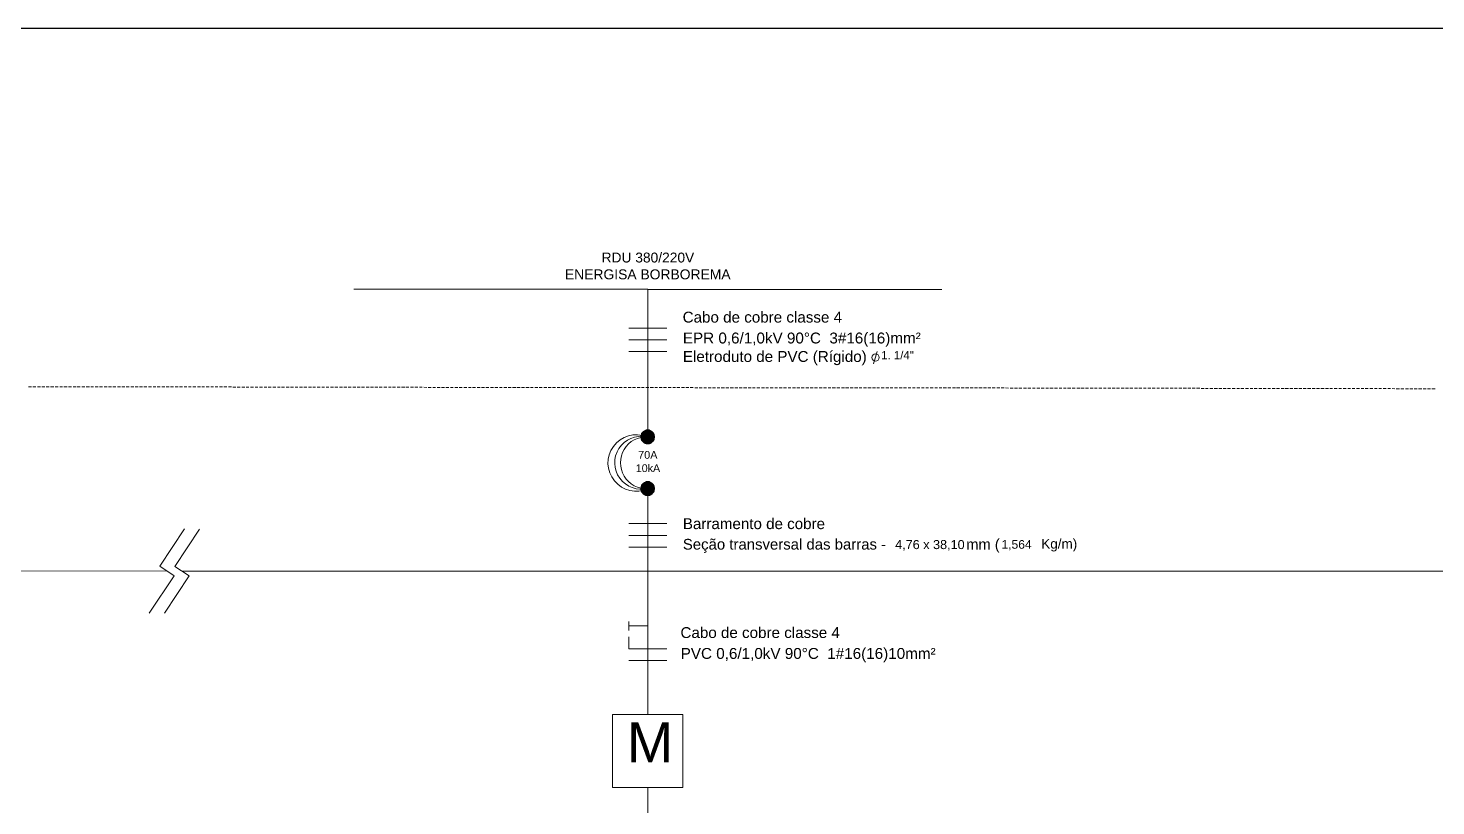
# Model space of a CAD drawing. Header units: millimetres. Extents: x 40 to 176, y -32 to 59.
# Drawn here: x 110.7 to 130.78, y 48.1 to 59.19 of the extents above; entities that cross this region are included whole.
import ezdxf
from ezdxf.enums import TextEntityAlignment as Align

# ---------------------------------------------------------------- set-up
doc = ezdxf.new("R2010")
doc.units = ezdxf.units.MM
doc.layers.get('0').update_dxf_attribs({"lineweight": 30})
doc.layers.add('13 - Diagrama unifilar', color=7, linetype='Continuous', lineweight=30)
doc.styles.add('Arial0', font='arial.ttf', dxfattribs={"height": 3.14658})
doc.styles.add('ariel 1.5', font='arial.ttf', dxfattribs={"height": 1.5})
doc.styles.add('ariel 2.5', font='arial.ttf', dxfattribs={"height": 2.5})
doc.styles.add('ariel 4', font='', dxfattribs={"height": 4})
doc.styles.get('ariel 4').set_extended_font_data('Arial Black')

# ---------------------------------------------------------------- blocks, each defined once
blk = doc.blocks.new('ISO-A1FRAME')
at = {"color": 5}
blk.add_lwpolyline([(-800, 277), (0, 277), (0, -277), (-800, -277)], close=True, dxfattribs=at)
for tag, height, style, p in [('COMPANY', 4, 'ariel 4', (-47.43, -227.76)), ('CLIENT1', 2.5, 'ariel 2.5', (-47.48, -240.73)), ('PROJECT1', 2.5, 'ariel 2.5', (-47.48, -248.81)), ('PROJECT2', 2.5, 'ariel 2.5', (-47.48, -252.63)), ('DRAWINGTITLE1', 2.5, 'ariel 2.5', (-47.48, -261.28)), ('DRAWINGTITLE2', 2.5, 'ariel 2.5', (-47.48, -264.97)), ('DRAWINGTITLE3', 2.5, 'ariel 2.5', (-47.48, -268.72)), ('DRAWINGNO.', 2.5, 'ariel 2.5', (-23.02, -275.65)), ('AUTHOR', 1.5, 'ariel 1.5', (-88.17, -275.54)), ('CHECKER', 1.5, 'ariel 1.5', (-74.59, -275.58)), ('DATE', 1.5, 'ariel 1.5', (-56.89, -275.74))]:
    blk.add_attdef(tag, text='', height=height, dxfattribs=dict(style=style)).set_placement(p, align=Align.CENTER)

msp = doc.modelspace()

# ---------------------------------------------------------------- hatches: boundary and pattern name
at = {"layer": '13 - Diagrama unifilar', "true_color": 0x000007}
h = msp.add_hatch(color=7, dxfattribs=at)
h.paths.add_polyline_path([(119.619, 53.416), (119.454, 53.416), (119.623, 53.409)])
h.paths.add_polyline_path([(119.454, 53.416), (119.623, 53.409), (119.452, 53.409)])
h = msp.add_hatch(color=7, dxfattribs=at)
h.paths.add_polyline_path([(119.612, 53.423), (119.461, 53.423), (119.619, 53.416)])
h.paths.add_polyline_path([(119.461, 53.423), (119.619, 53.416), (119.454, 53.416)])
h = msp.add_hatch(color=7, dxfattribs=at)
h.paths.add_polyline_path([(119.605, 53.43), (119.466, 53.43), (119.612, 53.423)])
h.paths.add_polyline_path([(119.466, 53.43), (119.612, 53.423), (119.461, 53.423)])
h = msp.add_hatch(color=7, dxfattribs=at)
h.paths.add_polyline_path([(119.598, 53.438), (119.473, 53.438), (119.605, 53.43)])
h.paths.add_polyline_path([(119.473, 53.438), (119.605, 53.43), (119.466, 53.43)])
h = msp.add_hatch(color=7, dxfattribs=at)
h.paths.add_polyline_path([(119.591, 53.441), (119.48, 53.441), (119.598, 53.438)])
h.paths.add_polyline_path([(119.48, 53.441), (119.598, 53.438), (119.473, 53.438)])
h = msp.add_hatch(color=7, dxfattribs=at)
h.paths.add_polyline_path([(119.584, 53.448), (119.487, 53.448), (119.591, 53.441)])
h.paths.add_polyline_path([(119.487, 53.448), (119.591, 53.441), (119.48, 53.441)])
h = msp.add_hatch(color=7, dxfattribs=at)
h.paths.add_polyline_path([(119.576, 53.452), (119.498, 53.452), (119.584, 53.448)])
h.paths.add_polyline_path([(119.498, 53.452), (119.584, 53.448), (119.487, 53.448)])
h = msp.add_hatch(color=7, dxfattribs=at)
h.paths.add_polyline_path([(119.566, 53.455), (119.505, 53.455), (119.576, 53.452)])
h.paths.add_polyline_path([(119.505, 53.455), (119.576, 53.452), (119.498, 53.452)])
h = msp.add_hatch(color=7, dxfattribs=at)
h.paths.add_polyline_path([(119.559, 53.459), (119.516, 53.459), (119.566, 53.455)])
h.paths.add_polyline_path([(119.516, 53.459), (119.566, 53.455), (119.505, 53.455)])
h = msp.add_hatch(color=7, dxfattribs=at)
h.paths.add_polyline_path([(119.63, 53.391), (119.445, 53.391), (119.63, 53.381)])
h.paths.add_polyline_path([(119.445, 53.391), (119.63, 53.381), (119.44, 53.381)])
h = msp.add_hatch(color=7, dxfattribs=at)
h.paths.add_polyline_path([(119.63, 53.381), (119.44, 53.381), (119.633, 53.374)])
h.paths.add_polyline_path([(119.44, 53.381), (119.633, 53.374), (119.44, 53.374)])
h = msp.add_hatch(color=7, dxfattribs=at)
h.paths.add_polyline_path([(119.633, 53.374), (119.44, 53.374), (119.633, 53.363)])
h.paths.add_polyline_path([(119.44, 53.374), (119.633, 53.363), (119.44, 53.363)])
h = msp.add_hatch(color=7, dxfattribs=at)
h.paths.add_polyline_path([(119.633, 53.363), (119.44, 53.363), (119.633, 53.356)])
h.paths.add_polyline_path([(119.44, 53.363), (119.633, 53.356), (119.44, 53.356)])
h = msp.add_hatch(color=7, dxfattribs=at)
h.paths.add_polyline_path([(119.633, 53.356), (119.44, 53.356), (119.63, 53.345)])
h.paths.add_polyline_path([(119.44, 53.356), (119.63, 53.345), (119.44, 53.345)])
h = msp.add_hatch(color=7, dxfattribs=at)
h.paths.add_polyline_path([(119.63, 53.345), (119.44, 53.345), (119.63, 53.338)])
h.paths.add_polyline_path([(119.44, 53.345), (119.63, 53.338), (119.445, 53.338)])
h = msp.add_hatch(color=7, dxfattribs=at)
h.paths.add_polyline_path([(119.626, 53.398), (119.447, 53.398), (119.63, 53.391)])
h.paths.add_polyline_path([(119.447, 53.398), (119.63, 53.391), (119.445, 53.391)])
h = msp.add_hatch(color=7, dxfattribs=at)
h.paths.add_polyline_path([(119.63, 53.338), (119.445, 53.338), (119.626, 53.327)])
h.paths.add_polyline_path([(119.445, 53.338), (119.626, 53.327), (119.447, 53.327)])
h = msp.add_hatch(color=7, dxfattribs=at)
h.paths.add_polyline_path([(119.623, 53.409), (119.452, 53.409), (119.626, 53.398)])
h.paths.add_polyline_path([(119.452, 53.409), (119.626, 53.398), (119.447, 53.398)])
h = msp.add_hatch(color=7, dxfattribs=at)
h.paths.add_polyline_path([(119.626, 53.327), (119.447, 53.327), (119.623, 53.32)])
h.paths.add_polyline_path([(119.447, 53.327), (119.623, 53.32), (119.452, 53.32)])
h = msp.add_hatch(color=7, dxfattribs=at)
h.paths.add_polyline_path([(119.623, 53.32), (119.452, 53.32), (119.619, 53.313)])
h.paths.add_polyline_path([(119.452, 53.32), (119.619, 53.313), (119.454, 53.313)])
h = msp.add_hatch(color=7, dxfattribs=at)
h.paths.add_polyline_path([(119.619, 53.313), (119.454, 53.313), (119.612, 53.306)])
h.paths.add_polyline_path([(119.454, 53.313), (119.612, 53.306), (119.461, 53.306)])
h = msp.add_hatch(color=7, dxfattribs=at)
h.paths.add_polyline_path([(119.612, 53.306), (119.461, 53.306), (119.605, 53.299)])
h.paths.add_polyline_path([(119.461, 53.306), (119.605, 53.299), (119.466, 53.299)])
h = msp.add_hatch(color=7, dxfattribs=at)
h.paths.add_polyline_path([(119.605, 53.299), (119.466, 53.299), (119.598, 53.292)])
h.paths.add_polyline_path([(119.466, 53.299), (119.598, 53.292), (119.473, 53.292)])
h = msp.add_hatch(color=7, dxfattribs=at)
h.paths.add_polyline_path([(119.598, 53.292), (119.473, 53.292), (119.591, 53.285)])
h.paths.add_polyline_path([(119.473, 53.292), (119.591, 53.285), (119.48, 53.285)])
h = msp.add_hatch(color=7, dxfattribs=at)
h.paths.add_polyline_path([(119.591, 53.285), (119.48, 53.285), (119.584, 53.28)])
h.paths.add_polyline_path([(119.48, 53.285), (119.584, 53.28), (119.487, 53.28)])
h = msp.add_hatch(color=7, dxfattribs=at)
h.paths.add_polyline_path([(119.584, 53.28), (119.487, 53.28), (119.576, 53.276)])
h.paths.add_polyline_path([(119.487, 53.28), (119.576, 53.276), (119.498, 53.276)])
h = msp.add_hatch(color=7, dxfattribs=at)
h.paths.add_polyline_path([(119.576, 53.276), (119.498, 53.276), (119.566, 53.273)])
h.paths.add_polyline_path([(119.498, 53.276), (119.566, 53.273), (119.505, 53.273)])
h = msp.add_hatch(color=7, dxfattribs=at)
h.paths.add_polyline_path([(119.566, 53.273), (119.505, 53.273), (119.559, 53.269)])
h.paths.add_polyline_path([(119.505, 53.273), (119.559, 53.269), (119.516, 53.269)])
h = msp.add_hatch(color=7, dxfattribs=at)
h.paths.add_polyline_path([(119.516, 53.269), (119.523, 53.269), (119.548, 53.269)])
h.paths.add_polyline_path([(119.523, 53.269), (119.548, 53.269), (119.541, 53.266)])
h = msp.add_hatch(color=7, dxfattribs=at)
h.paths.add_polyline_path([(119.63, 52.655), (119.445, 52.655), (119.63, 52.644)])
h.paths.add_polyline_path([(119.445, 52.655), (119.63, 52.644), (119.44, 52.644)])
h = msp.add_hatch(color=7, dxfattribs=at)
h.paths.add_polyline_path([(119.63, 52.644), (119.44, 52.644), (119.633, 52.637)])
h.paths.add_polyline_path([(119.44, 52.644), (119.633, 52.637), (119.44, 52.637)])
h = msp.add_hatch(color=7, dxfattribs=at)
h.paths.add_polyline_path([(119.633, 52.637), (119.44, 52.637), (119.633, 52.625)])
h.paths.add_polyline_path([(119.44, 52.637), (119.633, 52.625), (119.44, 52.625)])
h = msp.add_hatch(color=7, dxfattribs=at)
h.paths.add_polyline_path([(119.633, 52.625), (119.44, 52.625), (119.633, 52.618)])
h.paths.add_polyline_path([(119.44, 52.625), (119.633, 52.618), (119.44, 52.618)])
h = msp.add_hatch(color=7, dxfattribs=at)
h.paths.add_polyline_path([(119.633, 52.618), (119.44, 52.618), (119.63, 52.609)])
h.paths.add_polyline_path([(119.44, 52.618), (119.63, 52.609), (119.44, 52.609)])
h = msp.add_hatch(color=7, dxfattribs=at)
h.paths.add_polyline_path([(119.626, 52.662), (119.447, 52.662), (119.63, 52.655)])
h.paths.add_polyline_path([(119.447, 52.662), (119.63, 52.655), (119.445, 52.655)])
h = msp.add_hatch(color=7, dxfattribs=at)
h.paths.add_polyline_path([(119.623, 52.673), (119.452, 52.673), (119.626, 52.662)])
h.paths.add_polyline_path([(119.452, 52.673), (119.626, 52.662), (119.447, 52.662)])
h = msp.add_hatch(color=7, dxfattribs=at)
h.paths.add_polyline_path([(119.619, 52.68), (119.454, 52.68), (119.623, 52.673)])
h.paths.add_polyline_path([(119.454, 52.68), (119.623, 52.673), (119.452, 52.673)])
h = msp.add_hatch(color=7, dxfattribs=at)
h.paths.add_polyline_path([(119.612, 52.687), (119.461, 52.687), (119.619, 52.68)])
h.paths.add_polyline_path([(119.461, 52.687), (119.619, 52.68), (119.454, 52.68)])
h = msp.add_hatch(color=7, dxfattribs=at)
h.paths.add_polyline_path([(119.605, 52.694), (119.466, 52.694), (119.612, 52.687)])
h.paths.add_polyline_path([(119.466, 52.694), (119.612, 52.687), (119.461, 52.687)])
h = msp.add_hatch(color=7, dxfattribs=at)
h.paths.add_polyline_path([(119.598, 52.701), (119.473, 52.701), (119.605, 52.694)])
h.paths.add_polyline_path([(119.473, 52.701), (119.605, 52.694), (119.466, 52.694)])
h = msp.add_hatch(color=7, dxfattribs=at)
h.paths.add_polyline_path([(119.591, 52.705), (119.48, 52.705), (119.598, 52.701)])
h.paths.add_polyline_path([(119.48, 52.705), (119.598, 52.701), (119.473, 52.701)])
h = msp.add_hatch(color=7, dxfattribs=at)
h.paths.add_polyline_path([(119.584, 52.712), (119.487, 52.712), (119.591, 52.705)])
h.paths.add_polyline_path([(119.487, 52.712), (119.591, 52.705), (119.48, 52.705)])
h = msp.add_hatch(color=7, dxfattribs=at)
h.paths.add_polyline_path([(119.576, 52.715), (119.498, 52.715), (119.584, 52.712)])
h.paths.add_polyline_path([(119.498, 52.715), (119.584, 52.712), (119.487, 52.712)])
h = msp.add_hatch(color=7, dxfattribs=at)
h.paths.add_polyline_path([(119.566, 52.719), (119.505, 52.719), (119.576, 52.715)])
h.paths.add_polyline_path([(119.505, 52.719), (119.576, 52.715), (119.498, 52.715)])
h = msp.add_hatch(color=7, dxfattribs=at)
h.paths.add_polyline_path([(119.559, 52.723), (119.516, 52.723), (119.566, 52.719)])
h.paths.add_polyline_path([(119.516, 52.723), (119.566, 52.719), (119.505, 52.719)])
h = msp.add_hatch(color=7, dxfattribs=at)
h.paths.add_polyline_path([(119.63, 52.609), (119.44, 52.609), (119.63, 52.602)])
h.paths.add_polyline_path([(119.44, 52.609), (119.63, 52.602), (119.445, 52.602)])
h = msp.add_hatch(color=7, dxfattribs=at)
h.paths.add_polyline_path([(119.63, 52.602), (119.445, 52.602), (119.626, 52.59)])
h.paths.add_polyline_path([(119.445, 52.602), (119.626, 52.59), (119.447, 52.59)])
h = msp.add_hatch(color=7, dxfattribs=at)
h.paths.add_polyline_path([(119.626, 52.59), (119.447, 52.59), (119.623, 52.583)])
h.paths.add_polyline_path([(119.447, 52.59), (119.623, 52.583), (119.452, 52.583)])
h = msp.add_hatch(color=7, dxfattribs=at)
h.paths.add_polyline_path([(119.623, 52.583), (119.452, 52.583), (119.619, 52.576)])
h.paths.add_polyline_path([(119.452, 52.583), (119.619, 52.576), (119.454, 52.576)])
h = msp.add_hatch(color=7, dxfattribs=at)
h.paths.add_polyline_path([(119.619, 52.576), (119.454, 52.576), (119.612, 52.57)])
h.paths.add_polyline_path([(119.454, 52.576), (119.612, 52.57), (119.461, 52.57)])
h = msp.add_hatch(color=7, dxfattribs=at)
h.paths.add_polyline_path([(119.612, 52.57), (119.461, 52.57), (119.605, 52.561)])
h.paths.add_polyline_path([(119.461, 52.57), (119.605, 52.561), (119.466, 52.561)])
h = msp.add_hatch(color=7, dxfattribs=at)
h.paths.add_polyline_path([(119.605, 52.561), (119.466, 52.561), (119.598, 52.554)])
h.paths.add_polyline_path([(119.466, 52.561), (119.598, 52.554), (119.473, 52.554)])
h = msp.add_hatch(color=7, dxfattribs=at)
h.paths.add_polyline_path([(119.598, 52.554), (119.473, 52.554), (119.591, 52.547)])
h.paths.add_polyline_path([(119.473, 52.554), (119.591, 52.547), (119.48, 52.547)])
h = msp.add_hatch(color=7, dxfattribs=at)
h.paths.add_polyline_path([(119.591, 52.547), (119.48, 52.547), (119.584, 52.544)])
h.paths.add_polyline_path([(119.48, 52.547), (119.584, 52.544), (119.487, 52.544)])
h = msp.add_hatch(color=7, dxfattribs=at)
h.paths.add_polyline_path([(119.584, 52.544), (119.487, 52.544), (119.576, 52.54)])
h.paths.add_polyline_path([(119.487, 52.544), (119.576, 52.54), (119.498, 52.54)])
h = msp.add_hatch(color=7, dxfattribs=at)
h.paths.add_polyline_path([(119.576, 52.54), (119.498, 52.54), (119.566, 52.536)])
h.paths.add_polyline_path([(119.498, 52.54), (119.566, 52.536), (119.505, 52.536)])
h = msp.add_hatch(color=7, dxfattribs=at)
h.paths.add_polyline_path([(119.566, 52.536), (119.505, 52.536), (119.559, 52.533)])
h.paths.add_polyline_path([(119.505, 52.536), (119.559, 52.533), (119.516, 52.533)])
h = msp.add_hatch(color=7, dxfattribs=at)
h.paths.add_polyline_path([(119.516, 52.533), (119.523, 52.533), (119.548, 52.533)])
h.paths.add_polyline_path([(119.523, 52.533), (119.548, 52.533), (119.541, 52.529)])

# ---------------------------------------------------------------- linework, layer by layer
at = {"layer": '13 - Diagrama unifilar', "color": 7, "linetype": 'Continuous', "lineweight": 20, "true_color": 0x000007}
for points in [[(115.342, 55.469), (119.537, 55.469), (119.537, 55.469)], [(119.809, 54.917), (119.537, 54.917), (119.266, 54.917)], [(119.809, 54.75), (119.537, 54.75), (119.266, 54.75)], [(119.809, 54.582), (119.537, 54.582), (119.266, 54.582)], [(119.537, 50.424), (119.537, 52.625), (119.537, 52.625)], [(112.425, 50.853), (112.779, 51.385), (112.575, 51.521), (112.926, 52.054)], [(112.644, 50.849), (112.997, 51.382), (112.79, 51.518), (113.144, 52.05)], [(119.809, 52.13), (119.537, 52.13), (119.266, 52.13)], [(119.809, 51.961), (119.537, 51.961), (119.266, 51.961)], [(119.809, 51.793), (119.537, 51.793), (119.266, 51.793)], [(106.032, 51.449), (112.676, 51.453), (112.676, 51.453)], [(112.894, 51.449), (119.537, 51.449), (119.537, 51.449)], [(119.537, 50.67), (119.266, 50.67), (119.266, 50.734)], [(119.266, 50.603), (119.266, 50.67), (119.266, 50.67)], [(119.809, 50.344), (119.537, 50.344), (119.266, 50.344), (119.266, 50.513)], [(119.537, 49.407), (119.537, 50.424), (119.537, 50.424)], [(119.809, 50.177), (119.537, 50.177), (119.266, 50.177)], [(119.537, 47.706), (119.537, 48.364), (119.537, 48.364)]]:
    msp.add_lwpolyline(points, dxfattribs=at)
at = {"layer": '13 - Diagrama unifilar', "color": 7, "linetype": 'Continuous', "lineweight": 9, "true_color": 0x000007}
for points in [[(119.537, 53.361), (119.537, 55.468), (123.733, 55.468)], [(122.755, 54.409), (122.811, 54.582), (122.811, 54.582)], [(126.3, 51.448), (123.699, 51.448), (119.537, 51.448)], [(133.06, 49.409), (133.06, 51.448), (126.3, 51.448)]]:
    msp.add_lwpolyline(points, dxfattribs=at)
at = {"layer": '13 - Diagrama unifilar', "color": 6, "linetype": 'Continuous', "lineweight": 20, "true_color": 0x000006}
for points in [[(110.744, 54.081), (110.705, 54.081), (110.705, 54.081)], [(110.808, 54.081), (110.767, 54.081), (110.767, 54.081)], [(110.873, 54.078), (110.831, 54.081), (110.831, 54.081)], [(110.934, 54.078), (110.895, 54.078), (110.895, 54.078)], [(110.998, 54.078), (110.955, 54.078), (110.955, 54.078)], [(111.063, 54.078), (111.019, 54.078), (111.019, 54.078)], [(111.127, 54.078), (111.084, 54.078), (111.084, 54.078)], [(111.188, 54.078), (111.148, 54.078), (111.148, 54.078)], [(111.253, 54.078), (111.209, 54.078), (111.209, 54.078)], [(111.317, 54.078), (111.274, 54.078), (111.274, 54.078)], [(111.381, 54.078), (111.338, 54.078), (111.338, 54.078)], [(111.441, 54.078), (111.399, 54.078), (111.399, 54.078)], [(111.505, 54.078), (111.464, 54.078), (111.464, 54.078)], [(111.571, 54.078), (111.528, 54.078), (111.528, 54.078)], [(111.631, 54.078), (111.592, 54.078), (111.592, 54.078)], [(111.695, 54.078), (111.652, 54.078), (111.652, 54.078)], [(111.76, 54.078), (111.718, 54.078), (111.718, 54.078)], [(111.824, 54.078), (111.782, 54.078), (111.782, 54.078)], [(111.885, 54.078), (111.842, 54.078), (111.842, 54.078)], [(111.95, 54.078), (111.906, 54.078), (111.906, 54.078)], [(112.014, 54.078), (111.971, 54.078), (111.971, 54.078)], [(112.075, 54.078), (112.035, 54.078), (112.035, 54.078)], [(112.14, 54.078), (112.096, 54.078), (112.096, 54.078)], [(112.204, 54.078), (112.161, 54.078), (112.161, 54.078)], [(112.268, 54.078), (112.225, 54.078), (112.225, 54.078)], [(112.328, 54.078), (112.286, 54.078), (112.286, 54.078)], [(112.392, 54.078), (112.35, 54.078), (112.35, 54.078)], [(112.457, 54.078), (112.415, 54.078), (112.415, 54.078)], [(112.518, 54.078), (112.479, 54.078), (112.479, 54.078)], [(112.582, 54.078), (112.539, 54.078), (112.539, 54.078)], [(112.647, 54.078), (112.603, 54.078), (112.603, 54.078)], [(112.711, 54.078), (112.668, 54.078), (112.668, 54.078)], [(112.772, 54.078), (112.729, 54.078), (112.729, 54.078)], [(112.837, 54.078), (112.793, 54.078), (112.793, 54.078)], [(112.901, 54.078), (112.858, 54.078), (112.858, 54.078)], [(112.961, 54.078), (112.922, 54.078), (112.922, 54.078)], [(113.025, 54.078), (112.983, 54.078), (112.983, 54.078)], [(113.091, 54.078), (113.047, 54.078), (113.047, 54.078)], [(113.155, 54.078), (113.112, 54.078), (113.112, 54.078)], [(113.215, 54.078), (113.176, 54.078), (113.176, 54.078)], [(113.279, 54.078), (113.237, 54.078), (113.237, 54.078)], [(113.344, 54.078), (113.302, 54.078), (113.302, 54.078)], [(113.405, 54.078), (113.366, 54.078), (113.366, 54.078)], [(113.469, 54.078), (113.426, 54.078), (113.426, 54.078)], [(113.534, 54.078), (113.49, 54.078), (113.49, 54.078)], [(113.598, 54.078), (113.554, 54.078), (113.554, 54.078)], [(113.659, 54.074), (113.619, 54.074), (113.619, 54.074)], [(113.723, 54.074), (113.68, 54.074), (113.68, 54.074)], [(113.788, 54.074), (113.744, 54.074), (113.744, 54.074)], [(113.848, 54.074), (113.809, 54.074), (113.809, 54.074)], [(113.912, 54.074), (113.87, 54.074), (113.87, 54.074)], [(113.976, 54.074), (113.934, 54.074), (113.934, 54.074)], [(114.042, 54.074), (113.999, 54.074), (113.999, 54.074)], [(114.102, 54.074), (114.063, 54.074), (114.063, 54.074)], [(114.166, 54.074), (114.123, 54.074), (114.123, 54.074)], [(114.231, 54.074), (114.187, 54.074), (114.187, 54.074)], [(114.295, 54.074), (114.253, 54.074), (114.253, 54.074)], [(114.356, 54.074), (114.313, 54.074), (114.313, 54.074)], [(114.42, 54.074), (114.377, 54.074), (114.377, 54.074)], [(114.485, 54.074), (114.441, 54.074), (114.441, 54.074)], [(114.545, 54.074), (114.506, 54.074), (114.506, 54.074)], [(114.61, 54.074), (114.567, 54.074), (114.567, 54.074)], [(114.675, 54.074), (114.631, 54.074), (114.631, 54.074)], [(114.739, 54.074), (114.696, 54.074), (114.696, 54.074)], [(114.799, 54.074), (114.757, 54.074), (114.757, 54.074)], [(114.863, 54.074), (114.821, 54.074), (114.821, 54.074)], [(114.927, 54.074), (114.886, 54.074), (114.886, 54.074)], [(114.989, 54.074), (114.95, 54.074), (114.95, 54.074)], [(115.053, 54.074), (115.01, 54.074), (115.01, 54.074)], [(115.117, 54.074), (115.074, 54.074), (115.074, 54.074)], [(115.182, 54.074), (115.138, 54.074), (115.138, 54.074)], [(115.243, 54.074), (115.2, 54.074), (115.2, 54.074)], [(115.307, 54.074), (115.264, 54.074), (115.264, 54.074)], [(115.372, 54.074), (115.328, 54.074), (115.328, 54.074)], [(115.432, 54.074), (115.393, 54.074), (115.393, 54.074)], [(115.496, 54.074), (115.454, 54.074), (115.454, 54.074)], [(115.562, 54.074), (115.518, 54.074), (115.518, 54.074)], [(115.626, 54.074), (115.583, 54.074), (115.583, 54.074)], [(115.686, 54.074), (115.643, 54.074), (115.643, 54.074)], [(115.75, 54.074), (115.707, 54.074), (115.707, 54.074)], [(115.814, 54.074), (115.773, 54.074), (115.773, 54.074)], [(115.876, 54.074), (115.837, 54.074), (115.837, 54.074)], [(115.94, 54.074), (115.897, 54.074), (115.897, 54.074)], [(116.004, 54.074), (115.961, 54.074), (115.961, 54.074)], [(116.069, 54.074), (116.025, 54.074), (116.025, 54.074)], [(116.13, 54.074), (116.087, 54.074), (116.087, 54.074)], [(116.194, 54.074), (116.151, 54.074), (116.151, 54.074)], [(116.259, 54.074), (116.215, 54.074), (116.215, 54.074)], [(116.319, 54.074), (116.28, 54.074), (116.28, 54.074)], [(116.383, 54.071), (116.341, 54.074), (116.341, 54.074)], [(116.447, 54.071), (116.405, 54.071), (116.405, 54.071)], [(116.511, 54.071), (116.47, 54.071), (116.47, 54.071)], [(116.573, 54.071), (116.534, 54.071), (116.534, 54.071)], [(116.637, 54.071), (116.594, 54.071), (116.594, 54.071)], [(116.701, 54.071), (116.658, 54.071), (116.658, 54.071)], [(116.763, 54.071), (116.724, 54.071), (116.724, 54.071)], [(116.827, 54.071), (116.784, 54.071), (116.784, 54.071)], [(116.891, 54.071), (116.848, 54.071), (116.848, 54.071)], [(116.956, 54.071), (116.912, 54.071), (116.912, 54.071)], [(117.016, 54.071), (116.977, 54.071), (116.977, 54.071)], [(117.081, 54.071), (117.038, 54.071), (117.038, 54.071)], [(117.146, 54.071), (117.102, 54.071), (117.102, 54.071)], [(117.206, 54.071), (117.167, 54.071), (117.167, 54.071)], [(117.27, 54.071), (117.227, 54.071), (117.227, 54.071)], [(117.334, 54.071), (117.292, 54.071), (117.292, 54.071)], [(117.398, 54.071), (117.356, 54.071), (117.356, 54.071)], [(117.46, 54.071), (117.421, 54.071), (117.421, 54.071)], [(117.524, 54.071), (117.481, 54.071), (117.481, 54.071)], [(117.588, 54.071), (117.545, 54.071), (117.545, 54.071)], [(117.653, 54.071), (117.609, 54.071), (117.609, 54.071)], [(117.714, 54.071), (117.671, 54.071), (117.671, 54.071)], [(117.778, 54.071), (117.735, 54.071), (117.735, 54.071)], [(117.843, 54.071), (117.799, 54.071), (117.799, 54.071)], [(117.903, 54.071), (117.863, 54.071), (117.863, 54.071)], [(117.967, 54.071), (117.925, 54.071), (117.925, 54.071)], [(118.031, 54.071), (117.989, 54.071), (117.989, 54.071)], [(118.097, 54.071), (118.053, 54.071), (118.053, 54.071)], [(118.157, 54.071), (118.114, 54.071), (118.114, 54.071)], [(118.221, 54.071), (118.178, 54.071), (118.178, 54.071)], [(118.285, 54.071), (118.243, 54.071), (118.243, 54.071)], [(118.347, 54.071), (118.308, 54.071), (118.308, 54.071)], [(118.411, 54.071), (118.368, 54.071), (118.368, 54.071)], [(118.475, 54.071), (118.432, 54.071), (118.432, 54.071)], [(118.54, 54.071), (118.496, 54.071), (118.496, 54.071)], [(118.601, 54.071), (118.558, 54.071), (118.558, 54.071)], [(118.665, 54.071), (118.622, 54.071), (118.622, 54.071)], [(118.729, 54.071), (118.686, 54.071), (118.686, 54.071)], [(118.79, 54.071), (118.75, 54.071), (118.75, 54.071)], [(118.854, 54.071), (118.812, 54.071), (118.812, 54.071)], [(118.918, 54.071), (118.876, 54.071), (118.876, 54.071)], [(118.982, 54.071), (118.94, 54.071), (118.94, 54.071)], [(119.044, 54.071), (119, 54.071), (119, 54.071)], [(119.108, 54.071), (119.065, 54.071), (119.065, 54.071)], [(119.172, 54.067), (119.129, 54.071), (119.129, 54.071)], [(119.234, 54.067), (119.193, 54.067), (119.193, 54.067)], [(119.298, 54.067), (119.255, 54.067), (119.255, 54.067)], [(119.362, 54.067), (119.319, 54.067), (119.319, 54.067)], [(119.426, 54.067), (119.383, 54.067), (119.383, 54.067)], [(119.487, 54.067), (119.445, 54.067), (119.445, 54.067)], [(119.551, 54.067), (119.509, 54.067), (119.509, 54.067)], [(119.616, 54.067), (119.573, 54.067), (119.573, 54.067)], [(119.676, 54.067), (119.637, 54.067), (119.637, 54.067)], [(119.741, 54.067), (119.697, 54.067), (119.697, 54.067)], [(119.805, 54.067), (119.763, 54.067), (119.763, 54.067)], [(119.869, 54.067), (119.827, 54.067), (119.827, 54.067)], [(119.931, 54.067), (119.892, 54.067), (119.892, 54.067)], [(119.995, 54.067), (119.952, 54.067), (119.952, 54.067)], [(120.059, 54.067), (120.016, 54.067), (120.016, 54.067)], [(120.121, 54.067), (120.08, 54.067), (120.08, 54.067)], [(120.185, 54.067), (120.142, 54.067), (120.142, 54.067)]]:
    msp.add_lwpolyline(points, dxfattribs=at)
at = {"layer": '13 - Diagrama unifilar', "color": 6, "linetype": 'Continuous', "lineweight": 9, "true_color": 0x000006}
for points in [[(120.249, 54.065), (120.207, 54.065), (120.207, 54.065)], [(120.313, 54.065), (120.271, 54.065), (120.271, 54.065)], [(120.375, 54.065), (120.336, 54.065), (120.336, 54.065)], [(120.439, 54.065), (120.397, 54.065), (120.397, 54.065)], [(120.503, 54.065), (120.461, 54.065), (120.461, 54.065)], [(120.565, 54.065), (120.526, 54.065), (120.526, 54.065)], [(120.629, 54.065), (120.584, 54.065), (120.584, 54.065)], [(120.693, 54.065), (120.649, 54.065), (120.649, 54.065)], [(120.758, 54.065), (120.713, 54.065), (120.713, 54.065)], [(120.819, 54.065), (120.78, 54.065), (120.78, 54.065)], [(120.883, 54.065), (120.839, 54.065), (120.839, 54.065)], [(120.948, 54.065), (120.903, 54.065), (120.903, 54.065)], [(121.012, 54.065), (120.967, 54.065), (120.967, 54.065)], [(121.07, 54.065), (121.029, 54.065), (121.029, 54.065)], [(121.137, 54.065), (121.093, 54.065), (121.093, 54.065)], [(121.202, 54.065), (121.157, 54.065), (121.157, 54.065)], [(121.26, 54.065), (121.221, 54.065), (121.221, 54.065)], [(121.325, 54.065), (121.283, 54.065), (121.283, 54.065)], [(121.389, 54.065), (121.347, 54.065), (121.347, 54.065)], [(121.453, 54.065), (121.411, 54.065), (121.411, 54.065)], [(121.515, 54.065), (121.473, 54.065), (121.473, 54.065)], [(121.579, 54.065), (121.537, 54.065), (121.537, 54.065)], [(121.643, 54.065), (121.601, 54.065), (121.601, 54.065)], [(121.705, 54.065), (121.665, 54.065), (121.665, 54.065)], [(121.769, 54.065), (121.727, 54.065), (121.727, 54.065)], [(121.833, 54.065), (121.791, 54.065), (121.791, 54.065)], [(121.897, 54.065), (121.855, 54.065), (121.855, 54.065)], [(121.959, 54.063), (121.917, 54.063), (121.917, 54.063)], [(122.023, 54.063), (121.981, 54.063), (121.981, 54.063)], [(122.087, 54.063), (122.045, 54.063), (122.045, 54.063)], [(122.149, 54.063), (122.11, 54.063), (122.11, 54.063)], [(122.213, 54.063), (122.168, 54.063), (122.168, 54.063)], [(122.277, 54.063), (122.233, 54.063), (122.233, 54.063)], [(122.341, 54.063), (122.3, 54.063), (122.3, 54.063)], [(122.403, 54.063), (122.358, 54.063), (122.358, 54.063)], [(122.467, 54.063), (122.423, 54.063), (122.423, 54.063)], [(122.531, 54.063), (122.487, 54.063), (122.487, 54.063)], [(122.59, 54.063), (122.551, 54.063), (122.551, 54.063)], [(122.657, 54.063), (122.612, 54.063), (122.612, 54.063)], [(122.721, 54.063), (122.677, 54.063), (122.677, 54.063)], [(122.786, 54.063), (122.741, 54.063), (122.741, 54.063)], [(122.844, 54.063), (122.805, 54.063), (122.805, 54.063)], [(122.909, 54.063), (122.867, 54.063), (122.867, 54.063)], [(122.973, 54.063), (122.931, 54.063), (122.931, 54.063)], [(123.034, 54.063), (122.995, 54.063), (122.995, 54.063)], [(123.099, 54.063), (123.057, 54.063), (123.057, 54.063)], [(123.163, 54.063), (123.121, 54.063), (123.121, 54.063)], [(123.227, 54.063), (123.185, 54.063), (123.185, 54.063)], [(123.288, 54.063), (123.249, 54.063), (123.249, 54.063)], [(123.353, 54.063), (123.311, 54.063), (123.311, 54.063)], [(123.417, 54.063), (123.375, 54.063), (123.375, 54.063)], [(123.478, 54.063), (123.439, 54.063), (123.439, 54.063)], [(123.543, 54.063), (123.501, 54.063), (123.501, 54.063)], [(123.607, 54.063), (123.565, 54.063), (123.565, 54.063)], [(123.671, 54.063), (123.629, 54.063), (123.629, 54.063)], [(123.733, 54.063), (123.694, 54.063), (123.694, 54.063)], [(123.797, 54.063), (123.752, 54.063), (123.752, 54.063)], [(123.861, 54.063), (123.819, 54.063), (123.819, 54.063)], [(123.925, 54.063), (123.884, 54.063), (123.884, 54.063)], [(123.987, 54.063), (123.942, 54.063), (123.942, 54.063)], [(124.051, 54.063), (124.006, 54.063), (124.006, 54.063)], [(124.115, 54.063), (124.071, 54.063), (124.071, 54.063)], [(124.177, 54.063), (124.135, 54.063), (124.135, 54.063)], [(124.241, 54.063), (124.196, 54.063), (124.196, 54.063)], [(124.305, 54.063), (124.261, 54.063), (124.261, 54.063)], [(124.37, 54.063), (124.325, 54.063), (124.325, 54.063)], [(124.428, 54.063), (124.386, 54.063), (124.386, 54.063)], [(124.493, 54.063), (124.451, 54.063), (124.451, 54.063)], [(124.557, 54.063), (124.515, 54.063), (124.515, 54.063)], [(124.618, 54.063), (124.579, 54.063), (124.579, 54.063)], [(124.682, 54.06), (124.641, 54.063), (124.641, 54.063)], [(124.747, 54.06), (124.705, 54.06), (124.705, 54.06)], [(124.811, 54.06), (124.769, 54.06), (124.769, 54.06)], [(124.872, 54.06), (124.831, 54.06), (124.831, 54.06)], [(124.937, 54.06), (124.895, 54.06), (124.895, 54.06)], [(125.001, 54.06), (124.959, 54.06), (124.959, 54.06)], [(125.062, 54.06), (125.023, 54.06), (125.023, 54.06)], [(125.127, 54.06), (125.085, 54.06), (125.085, 54.06)], [(125.191, 54.06), (125.149, 54.06), (125.149, 54.06)], [(125.255, 54.06), (125.213, 54.06), (125.213, 54.06)], [(125.317, 54.06), (125.272, 54.06), (125.272, 54.06)], [(125.381, 54.06), (125.339, 54.06), (125.339, 54.06)], [(125.445, 54.06), (125.403, 54.06), (125.403, 54.06)], [(125.507, 54.06), (125.467, 54.06), (125.467, 54.06)], [(125.571, 54.06), (125.526, 54.06), (125.526, 54.06)], [(125.635, 54.06), (125.59, 54.06), (125.59, 54.06)], [(125.699, 54.06), (125.655, 54.06), (125.655, 54.06)], [(125.761, 54.06), (125.716, 54.06), (125.716, 54.06)], [(125.825, 54.06), (125.78, 54.06), (125.78, 54.06)], [(125.889, 54.06), (125.845, 54.06), (125.845, 54.06)], [(125.948, 54.06), (125.909, 54.06), (125.909, 54.06)], [(126.012, 54.06), (125.97, 54.06), (125.97, 54.06)], [(126.076, 54.06), (126.035, 54.06), (126.035, 54.06)], [(126.143, 54.06), (126.099, 54.06), (126.099, 54.06)], [(126.202, 54.06), (126.163, 54.06), (126.163, 54.06)], [(126.266, 54.06), (126.224, 54.06), (126.224, 54.06)], [(126.331, 54.06), (126.289, 54.06), (126.289, 54.06)], [(126.392, 54.06), (126.353, 54.06), (126.353, 54.06)], [(126.456, 54.06), (126.414, 54.06), (126.414, 54.06)], [(126.521, 54.06), (126.479, 54.06), (126.479, 54.06)], [(126.585, 54.06), (126.543, 54.06), (126.543, 54.06)], [(126.646, 54.06), (126.607, 54.06), (126.607, 54.06)], [(126.711, 54.06), (126.669, 54.06), (126.669, 54.06)], [(126.775, 54.06), (126.733, 54.06), (126.733, 54.06)], [(126.836, 54.06), (126.797, 54.06), (126.797, 54.06)], [(126.901, 54.06), (126.859, 54.06), (126.859, 54.06)], [(126.965, 54.06), (126.923, 54.06), (126.923, 54.06)], [(127.029, 54.06), (126.987, 54.06), (126.987, 54.06)], [(127.09, 54.06), (127.051, 54.06), (127.051, 54.06)], [(127.155, 54.06), (127.11, 54.06), (127.11, 54.06)], [(127.219, 54.06), (127.174, 54.06), (127.174, 54.06)], [(127.283, 54.06), (127.239, 54.06), (127.239, 54.06)], [(127.345, 54.06), (127.3, 54.06), (127.3, 54.06)], [(127.409, 54.06), (127.364, 54.06), (127.364, 54.06)], [(127.473, 54.057), (127.428, 54.057), (127.428, 54.057)], [(127.532, 54.057), (127.493, 54.057), (127.493, 54.057)], [(127.596, 54.057), (127.554, 54.057), (127.554, 54.057)], [(127.663, 54.057), (127.618, 54.057), (127.618, 54.057)], [(127.727, 54.057), (127.683, 54.057), (127.683, 54.057)], [(127.786, 54.057), (127.744, 54.057), (127.744, 54.057)], [(127.85, 54.057), (127.808, 54.057), (127.808, 54.057)], [(127.915, 54.057), (127.873, 54.057), (127.873, 54.057)], [(127.976, 54.057), (127.937, 54.057), (127.937, 54.057)], [(128.04, 54.057), (127.998, 54.057), (127.998, 54.057)], [(128.105, 54.057), (128.063, 54.057), (128.063, 54.057)], [(128.169, 54.057), (128.127, 54.057), (128.127, 54.057)], [(128.23, 54.057), (128.188, 54.057), (128.188, 54.057)], [(128.294, 54.057), (128.253, 54.057), (128.253, 54.057)], [(128.359, 54.057), (128.317, 54.057), (128.317, 54.057)], [(128.42, 54.057), (128.381, 54.057), (128.381, 54.057)], [(128.484, 54.057), (128.443, 54.057), (128.443, 54.057)], [(128.549, 54.057), (128.507, 54.057), (128.507, 54.057)], [(128.613, 54.057), (128.571, 54.057), (128.571, 54.057)], [(128.674, 54.057), (128.63, 54.057), (128.63, 54.057)], [(128.739, 54.057), (128.694, 54.057), (128.694, 54.057)], [(128.803, 54.057), (128.758, 54.057), (128.758, 54.057)], [(128.864, 54.057), (128.825, 54.057), (128.825, 54.057)], [(128.929, 54.057), (128.884, 54.057), (128.884, 54.057)], [(128.993, 54.057), (128.948, 54.057), (128.948, 54.057)], [(129.057, 54.057), (129.012, 54.057), (129.012, 54.057)], [(129.116, 54.057), (129.074, 54.057), (129.074, 54.057)], [(129.183, 54.057), (129.138, 54.057), (129.138, 54.057)], [(129.247, 54.057), (129.202, 54.057), (129.202, 54.057)], [(129.306, 54.057), (129.267, 54.057), (129.267, 54.057)], [(129.37, 54.057), (129.328, 54.057), (129.328, 54.057)], [(129.434, 54.057), (129.392, 54.057), (129.392, 54.057)], [(129.498, 54.057), (129.457, 54.057), (129.457, 54.057)], [(129.56, 54.057), (129.521, 54.057), (129.521, 54.057)], [(129.624, 54.057), (129.582, 54.057), (129.582, 54.057)], [(129.688, 54.057), (129.647, 54.057), (129.647, 54.057)], [(129.75, 54.057), (129.711, 54.057), (129.711, 54.057)], [(129.814, 54.057), (129.772, 54.057), (129.772, 54.057)], [(129.878, 54.057), (129.836, 54.057), (129.836, 54.057)], [(129.943, 54.057), (129.901, 54.057), (129.901, 54.057)], [(130.004, 54.057), (129.965, 54.057), (129.965, 54.057)], [(130.068, 54.057), (130.026, 54.057), (130.026, 54.057)], [(130.133, 54.057), (130.091, 54.057), (130.091, 54.057)], [(130.194, 54.051), (130.155, 54.057), (130.155, 54.057)], [(130.258, 54.051), (130.214, 54.051), (130.214, 54.051)], [(130.323, 54.051), (130.278, 54.051), (130.278, 54.051)], [(130.387, 54.051), (130.345, 54.051), (130.345, 54.051)], [(130.448, 54.051), (130.409, 54.051), (130.409, 54.051)], [(130.513, 54.051), (130.468, 54.051), (130.468, 54.051)], [(130.577, 54.051), (130.532, 54.051), (130.532, 54.051)], [(130.641, 54.051), (130.596, 54.051), (130.596, 54.051)], [(130.702, 54.051), (130.658, 54.051), (130.658, 54.051)], [(130.767, 54.051), (130.722, 54.051), (130.722, 54.051)]]:
    msp.add_lwpolyline(points, dxfattribs=at)
at = {"layer": '13 - Diagrama unifilar', "color": 7, "linetype": 'Continuous', "lineweight": -2, "true_color": 0x000007}
for points in [[(119.454, 53.416), (119.623, 53.409), (119.452, 53.409)], [(119.461, 53.423), (119.619, 53.416), (119.454, 53.416)], [(119.619, 53.416), (119.454, 53.416), (119.623, 53.409)], [(119.466, 53.43), (119.612, 53.423), (119.461, 53.423)], [(119.612, 53.423), (119.461, 53.423), (119.619, 53.416)], [(119.473, 53.438), (119.605, 53.43), (119.466, 53.43)], [(119.605, 53.43), (119.466, 53.43), (119.612, 53.423)], [(119.48, 53.441), (119.598, 53.438), (119.473, 53.438)], [(119.598, 53.438), (119.473, 53.438), (119.605, 53.43)], [(119.487, 53.448), (119.591, 53.441), (119.48, 53.441)], [(119.591, 53.441), (119.48, 53.441), (119.598, 53.438)], [(119.498, 53.452), (119.584, 53.448), (119.487, 53.448)], [(119.584, 53.448), (119.487, 53.448), (119.591, 53.441)], [(119.505, 53.455), (119.576, 53.452), (119.498, 53.452)], [(119.576, 53.452), (119.498, 53.452), (119.584, 53.448)], [(119.516, 53.459), (119.566, 53.455), (119.505, 53.455)], [(119.566, 53.455), (119.505, 53.455), (119.576, 53.452)], [(119.523, 53.459), (119.559, 53.459), (119.516, 53.459)], [(119.559, 53.459), (119.516, 53.459), (119.566, 53.455)], [(119.541, 53.459), (119.548, 53.459), (119.523, 53.459)], [(119.548, 53.459), (119.523, 53.459), (119.559, 53.459)], [(119.445, 53.391), (119.63, 53.381), (119.44, 53.381)], [(119.63, 53.381), (119.44, 53.381), (119.633, 53.374)], [(119.44, 53.381), (119.633, 53.374), (119.44, 53.374)], [(119.633, 53.374), (119.44, 53.374), (119.633, 53.363)], [(119.44, 53.374), (119.633, 53.363), (119.44, 53.363)], [(119.633, 53.363), (119.44, 53.363), (119.633, 53.356)], [(119.44, 53.363), (119.633, 53.356), (119.44, 53.356)], [(119.633, 53.356), (119.44, 53.356), (119.63, 53.345)], [(119.44, 53.356), (119.63, 53.345), (119.44, 53.345)], [(119.63, 53.345), (119.44, 53.345), (119.63, 53.338)], [(119.44, 53.345), (119.63, 53.338), (119.445, 53.338)], [(119.447, 53.398), (119.63, 53.391), (119.445, 53.391)], [(119.63, 53.391), (119.445, 53.391), (119.63, 53.381)], [(119.63, 53.338), (119.445, 53.338), (119.626, 53.327)], [(119.445, 53.338), (119.626, 53.327), (119.447, 53.327)], [(119.452, 53.409), (119.626, 53.398), (119.447, 53.398)], [(119.626, 53.398), (119.447, 53.398), (119.63, 53.391)], [(119.626, 53.327), (119.447, 53.327), (119.623, 53.32)], [(119.447, 53.327), (119.623, 53.32), (119.452, 53.32)], [(119.623, 53.409), (119.452, 53.409), (119.626, 53.398)], [(119.623, 53.32), (119.452, 53.32), (119.619, 53.313)], [(119.452, 53.32), (119.619, 53.313), (119.454, 53.313)], [(119.619, 53.313), (119.454, 53.313), (119.612, 53.306)], [(119.454, 53.313), (119.612, 53.306), (119.461, 53.306)], [(119.612, 53.306), (119.461, 53.306), (119.605, 53.299)], [(119.461, 53.306), (119.605, 53.299), (119.466, 53.299)], [(119.605, 53.299), (119.466, 53.299), (119.598, 53.292)], [(119.466, 53.299), (119.598, 53.292), (119.473, 53.292)], [(119.598, 53.292), (119.473, 53.292), (119.591, 53.285)], [(119.473, 53.292), (119.591, 53.285), (119.48, 53.285)], [(119.591, 53.285), (119.48, 53.285), (119.584, 53.28)], [(119.48, 53.285), (119.584, 53.28), (119.487, 53.28)], [(119.584, 53.28), (119.487, 53.28), (119.576, 53.276)], [(119.487, 53.28), (119.576, 53.276), (119.498, 53.276)], [(119.576, 53.276), (119.498, 53.276), (119.566, 53.273)], [(119.498, 53.276), (119.566, 53.273), (119.505, 53.273)], [(119.566, 53.273), (119.505, 53.273), (119.559, 53.269)], [(119.505, 53.273), (119.559, 53.269), (119.516, 53.269)], [(119.516, 53.269), (119.523, 53.269), (119.548, 53.269)], [(119.516, 53.269), (119.559, 53.269), (119.548, 53.269)], [(119.523, 53.269), (119.548, 53.269), (119.541, 53.266)], [(119.445, 52.655), (119.63, 52.644), (119.44, 52.644)], [(119.63, 52.644), (119.44, 52.644), (119.633, 52.637)], [(119.44, 52.644), (119.633, 52.637), (119.44, 52.637)], [(119.633, 52.637), (119.44, 52.637), (119.633, 52.625)], [(119.44, 52.637), (119.633, 52.625), (119.44, 52.625)], [(119.633, 52.625), (119.44, 52.625), (119.633, 52.618)], [(119.44, 52.625), (119.633, 52.618), (119.44, 52.618)], [(119.633, 52.618), (119.44, 52.618), (119.63, 52.609)], [(119.44, 52.618), (119.63, 52.609), (119.44, 52.609)], [(119.447, 52.662), (119.63, 52.655), (119.445, 52.655)], [(119.63, 52.655), (119.445, 52.655), (119.63, 52.644)], [(119.452, 52.673), (119.626, 52.662), (119.447, 52.662)], [(119.626, 52.662), (119.447, 52.662), (119.63, 52.655)], [(119.454, 52.68), (119.623, 52.673), (119.452, 52.673)], [(119.623, 52.673), (119.452, 52.673), (119.626, 52.662)], [(119.461, 52.687), (119.619, 52.68), (119.454, 52.68)], [(119.619, 52.68), (119.454, 52.68), (119.623, 52.673)], [(119.466, 52.694), (119.612, 52.687), (119.461, 52.687)], [(119.612, 52.687), (119.461, 52.687), (119.619, 52.68)], [(119.473, 52.701), (119.605, 52.694), (119.466, 52.694)], [(119.605, 52.694), (119.466, 52.694), (119.612, 52.687)], [(119.48, 52.705), (119.598, 52.701), (119.473, 52.701)], [(119.598, 52.701), (119.473, 52.701), (119.605, 52.694)], [(119.487, 52.712), (119.591, 52.705), (119.48, 52.705)], [(119.591, 52.705), (119.48, 52.705), (119.598, 52.701)], [(119.498, 52.715), (119.584, 52.712), (119.487, 52.712)], [(119.584, 52.712), (119.487, 52.712), (119.591, 52.705)], [(119.505, 52.719), (119.576, 52.715), (119.498, 52.715)], [(119.576, 52.715), (119.498, 52.715), (119.584, 52.712)], [(119.516, 52.723), (119.566, 52.719), (119.505, 52.719)], [(119.566, 52.719), (119.505, 52.719), (119.576, 52.715)], [(119.523, 52.723), (119.559, 52.723), (119.516, 52.723)], [(119.559, 52.723), (119.516, 52.723), (119.566, 52.719)], [(119.541, 52.723), (119.548, 52.723), (119.523, 52.723)], [(119.548, 52.723), (119.523, 52.723), (119.559, 52.723)], [(119.63, 52.609), (119.44, 52.609), (119.63, 52.602)], [(119.44, 52.609), (119.63, 52.602), (119.445, 52.602)], [(119.63, 52.602), (119.445, 52.602), (119.626, 52.59)], [(119.445, 52.602), (119.626, 52.59), (119.447, 52.59)], [(119.626, 52.59), (119.447, 52.59), (119.623, 52.583)], [(119.447, 52.59), (119.623, 52.583), (119.452, 52.583)], [(119.623, 52.583), (119.452, 52.583), (119.619, 52.576)], [(119.452, 52.583), (119.619, 52.576), (119.454, 52.576)], [(119.619, 52.576), (119.454, 52.576), (119.612, 52.57)], [(119.454, 52.576), (119.612, 52.57), (119.461, 52.57)], [(119.612, 52.57), (119.461, 52.57), (119.605, 52.561)], [(119.461, 52.57), (119.605, 52.561), (119.466, 52.561)], [(119.605, 52.561), (119.466, 52.561), (119.598, 52.554)], [(119.466, 52.561), (119.598, 52.554), (119.473, 52.554)], [(119.598, 52.554), (119.473, 52.554), (119.591, 52.547)], [(119.473, 52.554), (119.591, 52.547), (119.48, 52.547)], [(119.591, 52.547), (119.48, 52.547), (119.584, 52.544)], [(119.48, 52.547), (119.584, 52.544), (119.487, 52.544)], [(119.584, 52.544), (119.487, 52.544), (119.576, 52.54)], [(119.487, 52.544), (119.576, 52.54), (119.498, 52.54)], [(119.576, 52.54), (119.498, 52.54), (119.566, 52.536)], [(119.498, 52.54), (119.566, 52.536), (119.505, 52.536)], [(119.566, 52.536), (119.505, 52.536), (119.559, 52.533)], [(119.505, 52.536), (119.559, 52.533), (119.516, 52.533)], [(119.516, 52.533), (119.523, 52.533), (119.548, 52.533)], [(119.516, 52.533), (119.559, 52.533), (119.548, 52.533)], [(119.523, 52.533), (119.548, 52.533), (119.541, 52.529)]]:
    msp.add_lwpolyline(points, close=True, dxfattribs=at)
at = {"layer": '13 - Diagrama unifilar', "color": 7, "linetype": 'Continuous', "lineweight": 20, "true_color": 0x000007}
msp.add_lwpolyline([(119.033, 48.364), (120.038, 48.364), (120.038, 49.407), (119.033, 49.407)], close=True, dxfattribs=at)
at = {"layer": '13 - Diagrama unifilar', "color": 7, "linetype": 'Continuous', "lineweight": 9, "true_color": 0x000007}
msp.add_open_spline([(122.839, 54.498), (122.839, 54.526), (122.814, 54.549), (122.786, 54.549), (122.786, 54.549), (122.758, 54.549), (122.735, 54.526), (122.735, 54.498), (122.735, 54.498), (122.735, 54.468), (122.758, 54.445), (122.786, 54.445), (122.786, 54.445), (122.814, 54.445), (122.839, 54.468), (122.839, 54.498)], degree=3, knots=[0, 0, 0, 0, 0.0625, 0.0625, 0.0625, 0.062501, 0.125, 0.125, 0.125, 0.125001, 0.1875, 0.1875, 0.1875, 0.187501, 1, 1, 1, 1], dxfattribs=at)
at = {"layer": '13 - Diagrama unifilar', "color": 7, "linetype": 'Continuous', "lineweight": 20, "true_color": 0x000007}
for points in [[(119.52, 53.366), (119.35, 53.434), (119.154, 53.378), (119.047, 53.23), (119.047, 53.23), (118.938, 53.082), (118.943, 52.88), (119.061, 52.737), (119.061, 52.737), (119.176, 52.596), (119.373, 52.55), (119.54, 52.628)], [(119.519, 53.366), (119.366, 53.396), (119.21, 53.332), (119.125, 53.201), (119.125, 53.201), (119.041, 53.07), (119.045, 52.901), (119.137, 52.775), (119.137, 52.775), (119.228, 52.649), (119.389, 52.592), (119.538, 52.631)], [(119.538, 53.366), (119.401, 53.373), (119.271, 53.304), (119.2, 53.187), (119.2, 53.187), (119.13, 53.07), (119.13, 52.923), (119.2, 52.806), (119.2, 52.806), (119.271, 52.688), (119.401, 52.618), (119.538, 52.627)]]:
    msp.add_open_spline(points, degree=3, knots=[0, 0, 0, 0, 0.083333, 0.083333, 0.083333, 0.083334, 0.166667, 0.166667, 0.166667, 0.166668, 1, 1, 1, 1], dxfattribs=at)

# ---------------------------------------------------------------- block references
at = {"xscale": 0.1653034188902056, "yscale": 0.1653034188902056, "zscale": 0.1653034188902056}
msp.add_blockref('ISO-A1FRAME', (172.363, 13.404), dxfattribs=at)

# ---------------------------------------------------------------- texts
at = {"layer": '13 - Diagrama unifilar', "color": 7, "true_color": 0x000007, "style": 'Arial0'}
for s, height, p in [('RDU 380/220V', 0.14065, (118.878, 55.852)), ('ENERGISA BORBOREMA', 0.1416, (118.355, 55.612)), ('Cabo de cobre classe 4', 0.15493, (120.034, 54.995)), ('EPR 0,6/1,0kV 90°C  3#16(16)mm²', 0.15546, (120.037, 54.697)), ('Eletroduto de PVC (Rígido)', 0.15496, (120.037, 54.434)), ('1. 1/4"', 0.1165, (122.867, 54.473)), ('70A', 0.1111, (119.399, 53.053)), ('10kA', 0.1094, (119.365, 52.864)), ('Barramento de cobre', 0.15453, (120.037, 52.05)), ('Seção transversal das barras - ', 0.15241, (120.037, 51.758)), ('4,76 x 38,10', 0.12899, (123.065, 51.765)), ('mm (', 0.1502, (124.079, 51.758)), ('1,564', 0.1231, (124.582, 51.77)), (' Kg/m)', 0.1377, (125.096, 51.772)), ('Cabo de cobre classe 4', 0.15493, (120.003, 50.497)), ('PVC 0,6/1,0kV 90°C  1#16(16)10mm²', 0.15551, (120.006, 50.199)), ('M', 0.571, (119.238, 48.723))]:
    msp.add_text(s, height=height, dxfattribs=at).set_placement(p)

doc.saveas('drawing.dxf')
